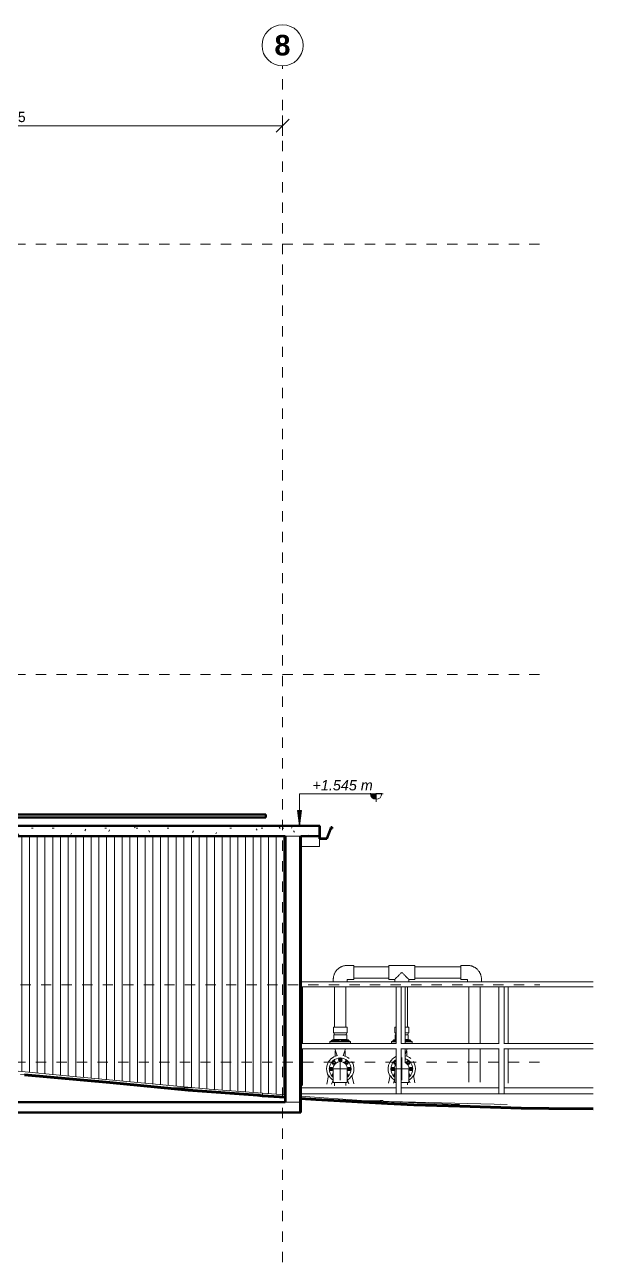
# Model space of a CAD drawing. Header units: metres. Extents: x 62 to 165, y -3 to 9.
# Drawn here: x 132.57 to 138.1, y -2.7 to 9.33 of the extents above; entities that cross this region are included whole.
import ezdxf

# ---------------------------------------------------------------- set-up
doc = ezdxf.new("R2010")
doc.units = ezdxf.units.M
doc.linetypes.add('Centro', pattern=[0.03175, 0.00635, -0.004763, 0.015875, -0.004763])
doc.linetypes.add('Grid Line', pattern=[0.022225, 0.0127, -0.003175, 0.003175, -0.003175])
for name, color, linetype, lineweight in [('A-ANNO-DIMS', 7, 'Continuous', 9), ('A-ANNO-DIMS-50', 7, 'Continuous', 9), ('A-FLOR', 7, 'Continuous', 18), ('A-FLOR-HRAL', 7, 'Continuous', 18), ('A-FLOR-LEVL', 7, 'Continuous', 9), ('A-FLOR-MCUT', 7, 'Continuous', 18), ('A-ROOF', 7, 'Continuous', 18), ('A-ROOF-MCUT', 7, 'Continuous', 50), ('A-ROOF-OTLN', 7, 'Continuous', 18), ('A-ROOF-PATT', 7, 'Continuous', 50), ('A-WALL', 7, 'Continuous', 18), ('A-WALL-PATT', 7, 'Continuous', 18), ('C-TOPO', 7, 'Continuous', 18), ('C-TOPO-MINR', 7, 'Continuous', 18), ('G-ANNO-DIMS', 7, 'Continuous', 9), ('M-EQPM', 7, 'Continuous', 18), ('P-PIPE', 7, 'Continuous', 18), ('P-PIPE-CNTR', 7, 'Continuous', 18), ('S-GRID', 7, 'Continuous', 9), ('S-GRID-IDEN', 7, 'Continuous', 9)]:
    doc.layers.add(name, color=color, linetype=linetype, lineweight=lineweight)
doc.styles.add('Arial_B_1', font='arialbd.ttf', dxfattribs={"height": 0.2})
doc.styles.add('Arial_I', font='ariali.ttf', dxfattribs={"height": 0.1})
doc.styles.add('Century Gothic_1', font='GOTHIC.TTF', dxfattribs={"height": 0.1})
doc.dimstyles.new('Century_Gotic__2_0__mm__2_decimales__OPACO', dxfattribs={"dimscale": 0.3048, "dimtxt": 0.104417, "dimasz": 0.410105, "dimexe": 0.328084, "dimexo": 0.0625, "dimgap": 0.019685, "dimtad": 1, "dimrnd": 0.01, "dimzin": 0, "dimdsep": 46, "dimtxsty": 'Century Gothic_1', "dimblk1": 'OBLIQUE', "dimblk2": 'OBLIQUE', "dimsah": 1, "dimcen": 0.09, "dimazin": 2, "dimtfac": 1, "dimtdec": 4, "dimtix": 1, "dimtmove": 0, "dimatfit": 3, "dimfxl": 0.328084, "dimfxlon": 1, "dimtvp": 1, "dimtolj": 1, "dimtzin": 0, "dimarcsym": 2})

# ---------------------------------------------------------------- blocks, each defined once
blk = doc.blocks.new('AB1_REVER_SITIO_ZZ_ZZ_MO_T_B_rvt-2-Corte 02')
at = {"layer": 'A-ROOF', "lineweight": 50}
for p, q in [((-67.791, 1.656), (-70.291, 1.656)), ((-70.291, 1.626), (-67.791, 1.626)), ((-67.791, 1.626), (-67.791, 1.656))]:
    blk.add_line(p, q, dxfattribs=at)
at = {"layer": 'C-TOPO'}
for p, q in [((-70.233, -0.835), (-69.697, -0.886)), ((-70.137, -0.875), (-70.179, -0.872)), ((-69.309, -0.95), (-70.137, -0.875)), ((-68.342, -1.014), (-69.697, -0.886)), ((-69.309, -0.95), (-68.548, -1.024)), ((-67.87, -1.073), (-68.548, -1.024)), ((-68.342, -1.014), (-67.823, -1.053)), ((-67.87, -1.073), (-67.823, -1.077)), ((-67.823, -1.053), (-67.823, -1.062)), ((-67.823, -1.062), (-67.823, -1.053)), ((-67.603, -1.069), (-67.823, -1.053)), ((-67.823, -1.076), (-67.823, -1.062)), ((-67.823, -1.076), (-67.823, -1.062)), ((-67.823, -1.076), (-67.823, -1.077)), ((-67.823, -1.076), (-67.823, -1.077)), ((-67.768, -1.08), (-67.823, -1.077)), ((-67.603, -1.092), (-67.768, -1.08)), ((-66.815, -1.128), (-67.453, -1.08)), ((-67.303, -1.113), (-67.453, -1.103)), ((-66.607, -1.153), (-67.303, -1.113)), ((-66.834, -1.126), (-66.651, -1.123)), ((-66.815, -1.128), (-65.906, -1.162)), ((-65.442, -1.161), (-66.718, -1.131)), ((-66.679, -1.124), (-66.651, -1.123)), ((-66.352, -1.166), (-66.607, -1.153)), ((-66.352, -1.166), (-65.905, -1.178)), ((-65.906, -1.162), (-65.946, -1.161)), ((-65.307, -1.197), (-65.905, -1.178)), ((-65.442, -1.161), (-65.506, -1.159)), ((-65.038, -1.201), (-65.307, -1.197)), ((-64.606, -1.204), (-65.038, -1.201))]:
    blk.add_line(p, q, dxfattribs=at)
at = {"layer": 'C-TOPO', "lineweight": 100}
for p, q in [((-70.137, -0.875), (-69.309, -0.95)), ((-69.309, -0.95), (-68.548, -1.024)), ((-68.548, -1.024), (-67.87, -1.073)), ((-67.87, -1.073), (-67.823, -1.077)), ((-67.823, -1.077), (-67.768, -1.08)), ((-67.768, -1.08), (-67.603, -1.092)), ((-67.453, -1.103), (-67.303, -1.113)), ((-67.303, -1.113), (-66.607, -1.153)), ((-66.607, -1.153), (-66.352, -1.166)), ((-66.352, -1.166), (-65.905, -1.178)), ((-65.905, -1.178), (-65.307, -1.197)), ((-65.307, -1.197), (-65.038, -1.201)), ((-65.038, -1.201), (-64.606, -1.204))]:
    blk.add_line(p, q, dxfattribs=at)
at = {"layer": 'C-TOPO-MINR', "flags": 128}
for points in [[(-68.794, -1), (-68.501, -1), (-68.494, -1)], [(-66.524, -1), (-66.713, -1), (-67.428, -1), (-67.453, -1)], [(-65.524, -1), (-66.092, -1), (-66.408, -1), (-66.474, -1)], [(-64.606, -1), (-65.15, -1), (-65.462, -1), (-65.474, -1)]]:
    blk.add_lwpolyline(points, dxfattribs=at)
blk = doc.blocks.new('Railing - 50mm  - Al-1541520-Corte 02')
at = {"layer": 'A-FLOR-HRAL'}
for p, q in [((-67.435, -0.57), (-67.435, -0.02)), ((-67.435, -0.977), (-67.435, -0.62))]:
    blk.add_line(p, q, dxfattribs=at)
blk = doc.blocks.new('Railing - 50mm  - Al-V133-Corte 02')
at = {"layer": 'A-FLOR-HRAL'}
for p, q in [((-66.435, -0.57), (-66.435, -0.02)), ((-66.435, -0.758), (-66.435, -0.62))]:
    blk.add_line(p, q, dxfattribs=at)
blk = doc.blocks.new('Railing - 50mm  - Al-V134-Corte 02')
at = {"layer": 'A-FLOR-HRAL'}
for p, q in [((-65.435, -0.57), (-65.435, -0.02)), ((-65.435, -0.954), (-65.435, -0.62))]:
    blk.add_line(p, q, dxfattribs=at)
blk = doc.blocks.new('Railing - 50mm  - Al-V135-Corte 02')
at = {"layer": 'A-FLOR-HRAL'}
for p, q in [((-65.524, -0.02), (-65.524, -0.571)), ((-65.524, -0.02), (-65.499, -0.02)), ((-65.499, -0.02), (-65.474, -0.02)), ((-65.474, -0.571), (-65.474, -0.02)), ((-65.524, -0.619), (-65.524, -1.059)), ((-65.474, -1.059), (-65.474, -0.619))]:
    blk.add_line(p, q, dxfattribs=at)
blk = doc.blocks.new('Railing - Railing-1510188-Corte 02')
at = {"layer": 'A-FLOR-HRAL'}
for p, q in [((-64.606, 0.03), (-67.453, 0.03)), ((-67.453, -0.02), (-66.522, -0.02)), ((-66.476, -0.02), (-65.522, -0.02)), ((-65.476, -0.02), (-64.606, -0.02)), ((-66.522, -0.57), (-67.453, -0.57)), ((-65.522, -0.57), (-66.476, -0.57)), ((-64.606, -0.57), (-65.476, -0.57)), ((-67.453, -0.62), (-66.522, -0.62)), ((-66.476, -0.62), (-65.522, -0.62)), ((-65.476, -0.62), (-64.606, -0.62))]:
    blk.add_line(p, q, dxfattribs=at)
for name, p in [('Railing - 50mm  - Al-1541520-Corte 02', (0, 0)), ('Railing - 50mm  - Al-V135-Corte 02', (-1, 0)), ('Railing - 50mm  - Al-V133-Corte 02', (0, 0)), ('Railing - 50mm  - Al-V135-Corte 02', (0, 0)), ('Railing - 50mm  - Al-V134-Corte 02', (0, 0))]:
    blk.add_blockref(name, p)
blk = doc.blocks.new('Bomba Centrifuga - Horizontal - Bomba Centrifuga - Horizontal -100 mm-1510486-Corte 02')
at = {"layer": 'M-EQPM', "color": 6, "true_color": 0xff00ff}
for p, q in [((-66.57, -0.55), (-66.57, -0.565)), ((-66.524, -0.55), (-66.57, -0.55)), ((-66.57, -0.565), (-66.524, -0.565)), ((-66.557, -0.54), (-66.548, -0.54)), ((-66.557, -0.54), (-66.557, -0.55)), ((-66.549, -0.535), (-66.549, -0.54)), ((-66.53, -0.535), (-66.549, -0.535)), ((-66.549, -0.565), (-66.549, -0.57)), ((-66.548, -0.54), (-66.53, -0.54)), ((-66.548, -0.55), (-66.548, -0.54)), ((-66.53, -0.54), (-66.53, -0.535)), ((-66.53, -0.54), (-66.524, -0.54)), ((-66.53, -0.55), (-66.53, -0.54)), ((-66.53, -0.57), (-66.53, -0.565)), ((-66.529, -0.535), (-66.529, -0.54)), ((-66.525, -0.535), (-66.529, -0.535)), ((-66.529, -0.565), (-66.529, -0.57)), ((-66.433, -0.535), (-66.435, -0.535)), ((-66.435, -0.54), (-66.434, -0.54)), ((-66.367, -0.55), (-66.435, -0.55)), ((-66.435, -0.565), (-66.367, -0.565)), ((-66.434, -0.54), (-66.425, -0.54)), ((-66.434, -0.55), (-66.434, -0.54)), ((-66.433, -0.54), (-66.433, -0.535)), ((-66.409, -0.535), (-66.433, -0.535)), ((-66.433, -0.57), (-66.433, -0.565)), ((-66.425, -0.55), (-66.425, -0.54)), ((-66.419, -0.535), (-66.419, -0.53)), ((-66.416, -0.54), (-66.407, -0.54)), ((-66.416, -0.54), (-66.416, -0.55)), ((-66.409, -0.54), (-66.409, -0.535)), ((-66.409, -0.57), (-66.409, -0.565)), ((-66.408, -0.535), (-66.408, -0.54)), ((-66.391, -0.535), (-66.408, -0.535)), ((-66.408, -0.565), (-66.408, -0.57)), ((-66.407, -0.54), (-66.389, -0.54)), ((-66.407, -0.55), (-66.407, -0.54)), ((-66.388, -0.535), (-66.391, -0.535)), ((-66.389, -0.54), (-66.381, -0.54)), ((-66.389, -0.55), (-66.389, -0.54)), ((-66.388, -0.54), (-66.388, -0.535)), ((-66.388, -0.57), (-66.388, -0.565)), ((-66.381, -0.55), (-66.381, -0.54)), ((-66.367, -0.565), (-66.367, -0.55)), ((-66.435, -0.676), (-66.417, -0.62)), ((-66.426, -0.645), (-66.419, -0.645)), ((-66.419, -0.694), (-66.419, -0.645)), ((-66.567, -0.802), (-66.575, -0.816)), ((-66.575, -0.816), (-66.566, -0.832)), ((-66.549, -0.802), (-66.567, -0.802)), ((-66.566, -0.832), (-66.549, -0.832)), ((-66.541, -0.739), (-66.549, -0.754)), ((-66.549, -0.754), (-66.54, -0.769)), ((-66.54, -0.817), (-66.549, -0.802)), ((-66.549, -0.832), (-66.54, -0.817)), ((-66.524, -0.739), (-66.541, -0.739)), ((-66.54, -0.769), (-66.524, -0.769)), ((-66.415, -0.739), (-66.423, -0.754)), ((-66.423, -0.754), (-66.414, -0.769)), ((-66.397, -0.739), (-66.415, -0.739)), ((-66.414, -0.769), (-66.397, -0.769)), ((-66.388, -0.754), (-66.397, -0.739)), ((-66.397, -0.769), (-66.388, -0.754)), ((-66.389, -0.802), (-66.397, -0.816)), ((-66.397, -0.816), (-66.388, -0.832)), ((-66.371, -0.802), (-66.389, -0.802)), ((-66.388, -0.832), (-66.371, -0.832)), ((-66.362, -0.817), (-66.371, -0.802)), ((-66.371, -0.832), (-66.362, -0.817)), ((-66.582, -0.879), (-66.598, -0.954)), ((-66.55, -0.954), (-66.539, -0.926)), ((-66.541, -0.865), (-66.549, -0.879)), ((-66.549, -0.879), (-66.54, -0.895)), ((-66.536, -0.865), (-66.541, -0.865)), ((-66.54, -0.895), (-66.536, -0.895)), ((-66.397, -0.865), (-66.401, -0.865)), ((-66.401, -0.895), (-66.397, -0.895)), ((-66.399, -0.926), (-66.387, -0.952)), ((-66.388, -0.88), (-66.397, -0.865)), ((-66.397, -0.895), (-66.388, -0.88)), ((-66.34, -0.951), (-66.355, -0.879))]:
    blk.add_line(p, q, dxfattribs=at)
for centre, radius, start, end in [((-66.469, -0.817), 0.133, 114.7774, 163.4606), ((-66.469, -0.817), 0.133, 49.0909, 75.3723), ((-66.469, -0.817), 0.106, 47.9087, 71.7666), ((-66.469, -0.817), 0.133, 163.6364, 180), ((-66.469, -0.817), 0.133, 180, 210.1306), ((-66.469, -0.817), 0.106, 135.6929, 178.7183), ((-66.469, -0.817), 0.106, 180.4452, 225.4493), ((-66.557, -0.817), 0.01, 360, 180), ((-66.557, -0.817), 0.01, 180, 360), ((-66.531, -0.754), 0.01, 45, 180), ((-66.531, -0.754), 0.01, 180, 315), ((-66.469, -0.817), 0.106, 121.8786, 132.0913), ((-66.469, -0.817), 0.0711, 142.7597, 180), ((-66.469, -0.817), 0.0711, 180, 194.1066), ((-66.469, -0.817), 0.0711, 360, 61.6856), ((-66.406, -0.754), 0.01, 0, 180), ((-66.406, -0.754), 0.01, 180, 360), ((-66.469, -0.817), 0.0711, 345.8213, 360), ((-66.469, -0.817), 0.106, 0.4452, 45.4493), ((-66.469, -0.817), 0.106, 314.5507, 359.5548), ((-66.38, -0.817), 0.01, 360, 180), ((-66.38, -0.817), 0.01, 180, 360), ((-66.469, -0.817), 0.133, 16.5394, 32.7273), ((-66.469, -0.817), 0.133, 329.8694, 0), ((-66.469, -0.817), 0.133, 0, 16.3636), ((-66.461, -0.81), 0.139, 209.8938, 218.58), ((-66.461, -0.81), 0.139, 219.7526, 236.2119), ((-66.531, -0.88), 0.01, 120, 180), ((-66.531, -0.88), 0.01, 180, 240), ((-66.469, -0.817), 0.106, 227.9087, 229.7598), ((-66.469, -0.817), 0.133, 237.4242, 238.8891), ((-66.406, -0.88), 0.01, 360, 60), ((-66.406, -0.88), 0.01, 300, 360), ((-66.469, -0.817), 0.106, 310.2402, 312.0913), ((-66.469, -0.817), 0.133, 301.1109, 302.5758), ((-66.476, -0.81), 0.139, 303.7881, 320.6521), ((-66.476, -0.81), 0.139, 320.6969, 330.1062)]:
    blk.add_arc(centre, radius, start, end, dxfattribs=at)
blk = doc.blocks.new('HDPE - Codo - Codo-1492027-Corte 02')
at = {"layer": 'P-PIPE', "color": 6, "true_color": 0xff00ff}
for p, q in [((-66.536, -0.886), (-66.536, -0.948)), ((-66.536, -0.948), (-66.525, -0.948)), ((-66.474, -0.948), (-66.469, -0.948)), ((-66.469, -0.948), (-66.401, -0.948)), ((-66.401, -0.948), (-66.401, -0.886))]:
    blk.add_line(p, q, dxfattribs=at)
at = {"layer": 'P-PIPE', "color": 6, "true_color": 0xff00ff, "flags": 128}
for points in [[(-66.536, -0.817), (-66.536, -0.821), (-66.536, -0.833), (-66.536, -0.851), (-66.536, -0.873), (-66.536, -0.886)], [(-66.401, -0.886), (-66.401, -0.862), (-66.401, -0.842), (-66.401, -0.826), (-66.401, -0.818), (-66.401, -0.817)]]:
    blk.add_lwpolyline(points, dxfattribs=at)
blk = doc.blocks.new('Bomba Centrifuga - Horizontal - Bomba Centrifuga - Horizontal -100 mm-V136-Corte 02')
at = {"layer": 'M-EQPM', "color": 6, "true_color": 0xff00ff}
for p, q in [((-67.168, -0.55), (-67.168, -0.565)), ((-66.966, -0.55), (-67.168, -0.55)), ((-67.168, -0.565), (-66.966, -0.565)), ((-67.155, -0.54), (-67.146, -0.54)), ((-67.155, -0.54), (-67.155, -0.55)), ((-67.147, -0.535), (-67.147, -0.54)), ((-67.128, -0.535), (-67.147, -0.535)), ((-67.147, -0.565), (-67.147, -0.57)), ((-67.146, -0.54), (-67.129, -0.54)), ((-67.146, -0.55), (-67.146, -0.54)), ((-67.129, -0.54), (-67.12, -0.54)), ((-67.129, -0.55), (-67.129, -0.54)), ((-67.128, -0.54), (-67.128, -0.535)), ((-67.128, -0.57), (-67.128, -0.565)), ((-67.127, -0.535), (-67.127, -0.54)), ((-67.102, -0.535), (-67.127, -0.535)), ((-67.127, -0.565), (-67.127, -0.57)), ((-67.12, -0.55), (-67.12, -0.54)), ((-67.117, -0.53), (-67.117, -0.535)), ((-67.109, -0.54), (-67.095, -0.54)), ((-67.109, -0.55), (-67.109, -0.54)), ((-67.102, -0.535), (-67.102, -0.54)), ((-67.085, -0.535), (-67.102, -0.535)), ((-67.102, -0.565), (-67.102, -0.57)), ((-67.095, -0.54), (-67.079, -0.54)), ((-67.095, -0.55), (-67.095, -0.54)), ((-67.083, -0.535), (-67.085, -0.535)), ((-67.083, -0.54), (-67.083, -0.535)), ((-67.051, -0.535), (-67.083, -0.535)), ((-67.083, -0.57), (-67.083, -0.565)), ((-67.079, -0.54), (-67.076, -0.54)), ((-67.079, -0.55), (-67.079, -0.54)), ((-67.076, -0.54), (-67.076, -0.55)), ((-67.059, -0.54), (-67.05, -0.54)), ((-67.059, -0.54), (-67.059, -0.55)), ((-67.051, -0.535), (-67.051, -0.54)), ((-67.032, -0.535), (-67.051, -0.535)), ((-67.051, -0.565), (-67.051, -0.57)), ((-67.05, -0.54), (-67.033, -0.54)), ((-67.05, -0.55), (-67.05, -0.54)), ((-67.033, -0.54), (-67.024, -0.54)), ((-67.033, -0.55), (-67.033, -0.54)), ((-67.032, -0.54), (-67.032, -0.535)), ((-67.032, -0.57), (-67.032, -0.565)), ((-67.007, -0.535), (-67.031, -0.535)), ((-67.024, -0.55), (-67.024, -0.54)), ((-67.017, -0.535), (-67.017, -0.53)), ((-67.014, -0.54), (-67.005, -0.54)), ((-67.014, -0.54), (-67.014, -0.55)), ((-67.007, -0.54), (-67.007, -0.535)), ((-67.007, -0.57), (-67.007, -0.565)), ((-67.006, -0.535), (-67.006, -0.54)), ((-66.987, -0.535), (-67.006, -0.535)), ((-67.006, -0.565), (-67.006, -0.57)), ((-67.005, -0.54), (-66.988, -0.54)), ((-67.005, -0.55), (-67.005, -0.54)), ((-66.988, -0.54), (-66.979, -0.54)), ((-66.988, -0.55), (-66.988, -0.54)), ((-66.987, -0.54), (-66.987, -0.535)), ((-66.987, -0.57), (-66.987, -0.565)), ((-66.979, -0.55), (-66.979, -0.54)), ((-66.966, -0.565), (-66.966, -0.55)), ((-67.119, -0.62), (-67.096, -0.689)), ((-67.116, -0.645), (-67.109, -0.645)), ((-67.116, -0.694), (-67.116, -0.645)), ((-67.076, -0.713), (-67.085, -0.728)), ((-67.058, -0.713), (-67.076, -0.713)), ((-67.049, -0.728), (-67.058, -0.713)), ((-67.038, -0.689), (-67.015, -0.62)), ((-67.025, -0.645), (-67.018, -0.645)), ((-67.018, -0.694), (-67.018, -0.645)), ((-67.165, -0.802), (-67.174, -0.816)), ((-67.174, -0.816), (-67.165, -0.832)), ((-67.147, -0.802), (-67.165, -0.802)), ((-67.165, -0.832), (-67.147, -0.832)), ((-67.139, -0.739), (-67.148, -0.754)), ((-67.148, -0.754), (-67.139, -0.769)), ((-67.138, -0.817), (-67.147, -0.802)), ((-67.147, -0.832), (-67.138, -0.817)), ((-67.121, -0.739), (-67.139, -0.739)), ((-67.139, -0.769), (-67.121, -0.769)), ((-67.112, -0.754), (-67.121, -0.739)), ((-67.121, -0.769), (-67.112, -0.754)), ((-67.085, -0.728), (-67.076, -0.743)), ((-67.076, -0.743), (-67.058, -0.743)), ((-67.058, -0.743), (-67.049, -0.728)), ((-67.013, -0.739), (-67.022, -0.754)), ((-67.022, -0.754), (-67.013, -0.769)), ((-66.995, -0.739), (-67.013, -0.739)), ((-67.013, -0.769), (-66.995, -0.769)), ((-66.987, -0.802), (-66.996, -0.816)), ((-66.996, -0.816), (-66.987, -0.832)), ((-66.987, -0.754), (-66.995, -0.739)), ((-66.995, -0.769), (-66.987, -0.754)), ((-66.969, -0.802), (-66.987, -0.802)), ((-66.987, -0.832), (-66.969, -0.832)), ((-66.961, -0.817), (-66.969, -0.802)), ((-66.969, -0.832), (-66.961, -0.817)), ((-67.18, -0.879), (-67.199, -0.964)), ((-67.153, -0.964), (-67.137, -0.926)), ((-67.139, -0.865), (-67.148, -0.879)), ((-67.148, -0.879), (-67.139, -0.895)), ((-67.135, -0.865), (-67.139, -0.865)), ((-67.139, -0.895), (-67.135, -0.895)), ((-66.995, -0.865), (-66.999, -0.865)), ((-66.999, -0.895), (-66.995, -0.895)), ((-66.997, -0.926), (-66.982, -0.961)), ((-66.987, -0.88), (-66.995, -0.865)), ((-66.995, -0.895), (-66.987, -0.88)), ((-66.936, -0.96), (-66.954, -0.879))]:
    blk.add_line(p, q, dxfattribs=at)
for centre, radius, start, end in [((-67.067, -0.817), 0.133, 102.2425, 163.4606), ((-67.067, -0.817), 0.106, 47.9087, 132.0913), ((-67.067, -0.728), 0.01, 360, 180), ((-67.067, -0.817), 0.133, 49.0909, 77.7575), ((-67.067, -0.817), 0.133, 163.6364, 180), ((-67.067, -0.817), 0.133, 180, 210.1306), ((-67.067, -0.817), 0.106, 135.6929, 178.8847), ((-67.067, -0.817), 0.106, 180.4452, 225.4493), ((-67.156, -0.817), 0.01, 360, 180), ((-67.156, -0.817), 0.01, 180, 360), ((-67.13, -0.754), 0.01, 0, 180), ((-67.13, -0.754), 0.01, 180, 360), ((-67.067, -0.817), 0.0711, 360, 180), ((-67.067, -0.817), 0.0711, 180, 194.1066), ((-67.067, -0.728), 0.01, 180, 360), ((-67.004, -0.754), 0.01, 0, 180), ((-67.004, -0.754), 0.01, 180, 360), ((-67.067, -0.817), 0.0711, 345.8213, 360), ((-67.067, -0.817), 0.106, 0.4452, 45.4493), ((-67.067, -0.817), 0.106, 314.5507, 359.5548), ((-66.978, -0.817), 0.01, 360, 180), ((-66.978, -0.817), 0.01, 180, 360), ((-67.067, -0.817), 0.133, 16.5394, 32.7273), ((-67.067, -0.817), 0.133, 329.8694, 0), ((-67.067, -0.817), 0.133, 0, 16.3636), ((-67.059, -0.81), 0.139, 209.8938, 218.58), ((-67.059, -0.81), 0.139, 219.7526, 236.2119), ((-67.13, -0.88), 0.01, 120, 180), ((-67.13, -0.88), 0.01, 180, 240), ((-67.067, -0.817), 0.106, 227.9087, 229.7598), ((-67.067, -0.817), 0.133, 237.4242, 238.8891), ((-67.004, -0.88), 0.01, 360, 60), ((-67.004, -0.88), 0.01, 300, 360), ((-67.067, -0.817), 0.106, 310.2402, 312.0913), ((-67.067, -0.817), 0.133, 301.1109, 302.5758), ((-67.075, -0.81), 0.139, 303.7881, 320.6521), ((-67.075, -0.81), 0.139, 320.6969, 330.1062)]:
    blk.add_arc(centre, radius, start, end, dxfattribs=at)
blk = doc.blocks.new('HDPE - Codo - Codo-V137-Corte 02')
at = {"layer": 'P-PIPE', "color": 6, "true_color": 0xff00ff}
for p, q in [((-67.135, -0.886), (-67.135, -0.948)), ((-67.135, -0.948), (-67.067, -0.948)), ((-67.067, -0.948), (-66.999, -0.948)), ((-66.999, -0.948), (-66.999, -0.886))]:
    blk.add_line(p, q, dxfattribs=at)
at = {"layer": 'P-PIPE', "color": 6, "true_color": 0xff00ff, "flags": 128}
for points in [[(-67.135, -0.817), (-67.135, -0.821), (-67.135, -0.833), (-67.135, -0.851), (-67.135, -0.873), (-67.135, -0.886)], [(-66.999, -0.886), (-66.999, -0.862), (-66.999, -0.842), (-66.999, -0.826), (-66.999, -0.818), (-66.999, -0.817)]]:
    blk.add_lwpolyline(points, dxfattribs=at)
blk = doc.blocks.new('Plastico - Reducción - PL - Reducción-1510581-Corte 02')
at = {"layer": 'P-PIPE', "color": 6, "true_color": 0xff00ff}
for p, q in [((-66.536, -0.412), (-66.536, -0.467)), ((-66.524, -0.412), (-66.536, -0.412)), ((-66.536, -0.467), (-66.524, -0.467)), ((-66.53, -0.467), (-66.526, -0.485)), ((-66.401, -0.412), (-66.435, -0.412)), ((-66.435, -0.467), (-66.401, -0.467)), ((-66.411, -0.485), (-66.407, -0.467)), ((-66.401, -0.467), (-66.401, -0.412)), ((-66.532, -0.485), (-66.532, -0.53)), ((-66.524, -0.485), (-66.532, -0.485)), ((-66.532, -0.53), (-66.524, -0.53)), ((-66.405, -0.485), (-66.435, -0.485)), ((-66.435, -0.53), (-66.405, -0.53)), ((-66.405, -0.53), (-66.405, -0.485))]:
    blk.add_line(p, q, dxfattribs=at)
blk = doc.blocks.new('HDPE - Codo - Codo-V138-Corte 02')
at = {"layer": 'P-PIPE', "color": 6, "true_color": 0xff00ff}
for p, q in [((-65.83, 0.19), (-65.893, 0.19)), ((-65.893, 0.19), (-65.893, 0.054)), ((-65.893, 0.054), (-65.83, 0.054)), ((-65.829, 0.054), (-65.829, 0.03)), ((-65.693, 0.03), (-65.693, 0.054))]:
    blk.add_line(p, q, dxfattribs=at)
at = {"layer": 'P-PIPE', "color": 6, "true_color": 0xff00ff, "flags": 128}
for points in [[(-65.693, 0.054), (-65.694, 0.059), (-65.694, 0.065), (-65.694, 0.07), (-65.695, 0.075), (-65.696, 0.081), (-65.697, 0.086), (-65.699, 0.091), (-65.7, 0.097), (-65.702, 0.102), (-65.704, 0.107), (-65.706, 0.112), (-65.709, 0.117), (-65.712, 0.121), (-65.714, 0.126), (-65.717, 0.131), (-65.721, 0.135), (-65.724, 0.14), (-65.727, 0.144), (-65.731, 0.148), (-65.735, 0.152), (-65.739, 0.155), (-65.743, 0.159), (-65.747, 0.162), (-65.752, 0.166), (-65.756, 0.169), (-65.761, 0.171), (-65.766, 0.174), (-65.771, 0.177), (-65.776, 0.179), (-65.781, 0.181), (-65.786, 0.183), (-65.791, 0.184), (-65.796, 0.186), (-65.801, 0.187), (-65.807, 0.188), (-65.812, 0.189), (-65.818, 0.19), (-65.823, 0.19), (-65.829, 0.19), (-65.83, 0.19)], [(-65.83, 0.054), (-65.83, 0.054), (-65.83, 0.054), (-65.83, 0.054), (-65.83, 0.054), (-65.83, 0.054), (-65.83, 0.054), (-65.83, 0.054), (-65.83, 0.054), (-65.83, 0.054), (-65.83, 0.054), (-65.83, 0.054), (-65.83, 0.054), (-65.83, 0.054), (-65.83, 0.054), (-65.83, 0.054), (-65.83, 0.054), (-65.83, 0.054), (-65.83, 0.054), (-65.83, 0.054), (-65.829, 0.054), (-65.829, 0.054), (-65.829, 0.054), (-65.829, 0.054), (-65.829, 0.054), (-65.829, 0.054), (-65.829, 0.054), (-65.829, 0.054), (-65.829, 0.054), (-65.829, 0.054), (-65.829, 0.054), (-65.829, 0.054), (-65.829, 0.054), (-65.829, 0.054), (-65.829, 0.054), (-65.829, 0.054), (-65.829, 0.054), (-65.829, 0.054), (-65.829, 0.054), (-65.829, 0.054), (-65.829, 0.054)]]:
    blk.add_lwpolyline(points, dxfattribs=at)
blk = doc.blocks.new('Plastico - Reducción - PL - Reducción-V139-Corte 02')
at = {"layer": 'P-PIPE', "color": 6, "true_color": 0xff00ff}
for p, q in [((-67.134, -0.412), (-67.134, -0.467)), ((-67, -0.412), (-67.134, -0.412)), ((-67.134, -0.467), (-67, -0.467)), ((-67.129, -0.467), (-67.124, -0.485)), ((-67.01, -0.485), (-67.005, -0.467)), ((-67, -0.467), (-67, -0.412)), ((-67.131, -0.485), (-67.131, -0.53)), ((-67.067, -0.485), (-67.131, -0.485)), ((-67.131, -0.53), (-67.067, -0.53)), ((-67.003, -0.485), (-67.067, -0.485)), ((-67.067, -0.53), (-67.003, -0.53)), ((-67.003, -0.53), (-67.003, -0.485))]:
    blk.add_line(p, q, dxfattribs=at)
blk = doc.blocks.new('HDPE - Tee - Tee-1510658-Corte 02')
at = {"layer": 'P-PIPE', "color": 6, "true_color": 0xff00ff}
for p, q in [((-66.341, 0.19), (-66.596, 0.19)), ((-66.596, 0.19), (-66.596, 0.054)), ((-66.341, 0.054), (-66.341, 0.19)), ((-66.596, 0.054), (-66.537, 0.054)), ((-66.537, 0.054), (-66.537, 0.03)), ((-66.4, 0.054), (-66.341, 0.054)), ((-66.4, 0.03), (-66.4, 0.054))]:
    blk.add_line(p, q, dxfattribs=at)
for points, knots in [([(-66.537, 0.054), (-66.537, 0.054), (-66.536, 0.055), (-66.534, 0.057), (-66.532, 0.059), (-66.529, 0.061), (-66.527, 0.064), (-66.523, 0.067), (-66.52, 0.071), (-66.516, 0.074), (-66.511, 0.08), (-66.504, 0.086), (-66.496, 0.095), (-66.487, 0.104), (-66.478, 0.113), (-66.472, 0.119), (-66.469, 0.122)], [0, 0, 0, 0, 0.1, 0.15, 0.2, 0.25, 0.3, 0.35, 0.4, 0.45, 0.5, 0.6, 0.7, 0.8, 0.9, 1, 1, 1, 1]), ([(-66.469, 0.122), (-66.465, 0.119), (-66.459, 0.113), (-66.45, 0.104), (-66.441, 0.095), (-66.433, 0.086), (-66.426, 0.08), (-66.421, 0.074), (-66.417, 0.071), (-66.414, 0.067), (-66.41, 0.064), (-66.408, 0.061), (-66.405, 0.059), (-66.403, 0.057), (-66.401, 0.055), (-66.401, 0.054), (-66.4, 0.054)], [0, 0, 0, 0, 0.1, 0.2, 0.3, 0.4, 0.5, 0.55, 0.6, 0.65, 0.7, 0.75, 0.8, 0.85, 0.9, 1, 1, 1, 1])]:
    blk.add_open_spline(points, degree=3, knots=knots, dxfattribs=at)
blk = doc.blocks.new('HDPE - Codo - Codo-V140-Corte 02')
at = {"layer": 'P-PIPE', "color": 6, "true_color": 0xff00ff}
for p, q in [((-66.936, 0.19), (-66.998, 0.19)), ((-66.936, 0.054), (-66.936, 0.19)), ((-67.135, 0.054), (-67.135, 0.03)), ((-66.999, 0.03), (-66.999, 0.054)), ((-66.998, 0.054), (-66.936, 0.054))]:
    blk.add_line(p, q, dxfattribs=at)
at = {"layer": 'P-PIPE', "color": 6, "true_color": 0xff00ff, "flags": 128}
for points in [[(-66.998, 0.19), (-67.004, 0.19), (-67.009, 0.19), (-67.015, 0.189), (-67.02, 0.188), (-67.025, 0.187), (-67.031, 0.186), (-67.036, 0.185), (-67.041, 0.183), (-67.046, 0.181), (-67.051, 0.179), (-67.056, 0.177), (-67.061, 0.175), (-67.066, 0.172), (-67.071, 0.169), (-67.075, 0.166), (-67.08, 0.163), (-67.084, 0.16), (-67.088, 0.156), (-67.092, 0.153), (-67.096, 0.149), (-67.1, 0.145), (-67.104, 0.141), (-67.107, 0.136), (-67.11, 0.132), (-67.113, 0.127), (-67.116, 0.123), (-67.119, 0.118), (-67.121, 0.113), (-67.123, 0.108), (-67.126, 0.103), (-67.127, 0.098), (-67.129, 0.093), (-67.131, 0.088), (-67.132, 0.082), (-67.133, 0.077), (-67.134, 0.071), (-67.134, 0.066), (-67.135, 0.061), (-67.135, 0.055), (-67.135, 0.054)], [(-66.999, 0.054), (-66.999, 0.054), (-66.999, 0.054), (-66.999, 0.054), (-66.999, 0.054), (-66.999, 0.054), (-66.999, 0.054), (-66.999, 0.054), (-66.999, 0.054), (-66.999, 0.054), (-66.999, 0.054), (-66.999, 0.054), (-66.999, 0.054), (-66.999, 0.054), (-66.999, 0.054), (-66.999, 0.054), (-66.999, 0.054), (-66.999, 0.054), (-66.999, 0.054), (-66.999, 0.054), (-66.999, 0.054), (-66.999, 0.054), (-66.999, 0.054), (-66.999, 0.054), (-66.999, 0.054), (-66.999, 0.054), (-66.999, 0.054), (-66.999, 0.054), (-66.999, 0.054), (-66.999, 0.054), (-66.999, 0.054), (-66.999, 0.054), (-66.998, 0.054), (-66.998, 0.054), (-66.998, 0.054), (-66.998, 0.054), (-66.998, 0.054), (-66.998, 0.054), (-66.998, 0.054), (-66.998, 0.054), (-66.998, 0.054)]]:
    blk.add_lwpolyline(points, dxfattribs=at)
blk = doc.blocks.new('Grid - RLA-Grid Head - Circle 2-1378464-Corte 02')
at = {"layer": 'S-GRID-IDEN', "color": 253, "true_color": 0xaaaaaa}
blk.add_circle((-95.452, 9.133), 0.2, dxfattribs=at)
blk = doc.blocks.new('DIMBLOCK49-Corte 02')
at = {"layer": 'A-ANNO-DIMS-50', "color": 251, "true_color": 0x5a5a5a}
for p, q in [((129.83, 8.352), (129.83, 8.452)), ((135.078, 8.352), (135.078, 8.452)), ((129.83, 8.352), (135.078, 8.352)), ((129.83, 8.352), (129.83, 8.252)), ((135.078, 8.352), (135.078, 8.252))]:
    blk.add_line(p, q, dxfattribs=at)
at = {"layer": 'A-ANNO-DIMS-50', "color": 251, "lineweight": 15, "true_color": 0x5a5a5a}
for p, q in [((129.83, 8.352), (129.767, 8.29)), ((129.83, 8.352), (129.892, 8.415)), ((135.078, 8.352), (135.016, 8.29)), ((135.078, 8.352), (135.141, 8.415))]:
    blk.add_line(p, q, dxfattribs=at)
at = {"layer": 'A-ANNO-DIMS-50', "color": 0, "insert": (132.318, 8.487), "char_height": 0.1, "width": 0.32618, "attachment_point": 1, "line_spacing_factor": 0.984502, "style": 'Century Gothic_1'}
blk.add_mtext('5.25', dxfattribs=at)
blk = doc.blocks.new('_Oblique')
at = {"color": 0, "linetype": 'ByBlock', "lineweight": -2}
blk.add_line((-0.5, -0.5), (0.5, 0.5), dxfattribs=at)
blk = doc.blocks.new('Spot Elevations - Simbolo Cota Elevación-1114047-Corte 02')
at = {"layer": 'G-ANNO-DIMS'}
h = blk.add_hatch(color=256, dxfattribs=at)
edge = h.paths.add_edge_path()
edge.add_line((-86.401, 7.869), (-86.456, 7.869))
edge.add_arc((-86.401, 7.869), 0.055, 90, 180, ccw=False)
edge.add_line((-86.401, 7.924), (-86.401, 7.869))
h = blk.add_hatch(color=256, dxfattribs=at)
edge = h.paths.add_edge_path()
edge.add_line((-86.401, 7.869), (-86.346, 7.869))
edge.add_arc((-86.401, 7.869), 0.055, -90, 0, ccw=False)
edge.add_line((-86.401, 7.814), (-86.401, 7.869))
for p, q in [((-86.401, 7.79), (-86.401, 7.944)), ((-86.472, 7.869), (-86.018, 7.869))]:
    blk.add_line(p, q, dxfattribs=at)
blk.add_circle((-86.401, 7.869), 0.055, dxfattribs=at)
for start, end in [(90, 180), (270, 0)]:
    blk.add_arc((-86.401, 7.869), 0.055, start, end, dxfattribs=at)

msp = doc.modelspace()

# ---------------------------------------------------------------- hatches: boundary and pattern name
at = {"layer": 'A-ROOF-PATT', "lineweight": 18}
h = msp.add_hatch(dxfattribs=at)
h.set_pattern_fill('FP_9', color=256, style=0, pattern_type=2)
h.set_pattern_definition([(0, (121.96645, 3.148), (0.4064, 0.1016), [0.01676, -0.28804, 0.01676, -0.28804, -1.626]), (0, (121.96645, 3.148), (0.4064, 0.1016), [-0.6096, 0.01676, -0.59284, 0.01676, -0.28804, -0.7112]), (0, (121.96645, 3.148), (0.4064, 0.1016), [-1.524, 0.01676, -0.18644, 0.01676, -0.49124]), (120, (122.11945, 3.198), (-0.2911882, 0.3011527), [0.01676, -0.28804, 0.01676, -0.28804, -1.626]), (120, (122.11945, 3.198), (-0.2911882, 0.3011527), [-0.6096, 0.01676, -0.59284, 0.01676, -0.28804, -0.7112]), (120, (122.11945, 3.198), (-0.2911882, 0.3011527), [-1.524, 0.01676, -0.18644, 0.01676, -0.49124]), (240, (122.17045, 3.402), (-0.1152118, -0.4027527), [0.01676, -0.28804, 0.01676, -0.28804, -1.626]), (240, (122.17045, 3.402), (-0.1152118, -0.4027527), [-0.6096, 0.01676, -0.59284, 0.01676, -0.28804, -0.7112]), (240, (122.17045, 3.402), (-0.1152118, -0.4027527), [-1.524, 0.01676, -0.18644, 0.01676, -0.49124])])
h.paths.add_polyline_path([(135.436, 1.445), (135.436, 1.545), (132.303, 1.545), (132.303, 1.445), (135.254, 1.445)])
at = {"layer": 'A-WALL-PATT', "true_color": 0x787878}
h = msp.add_hatch(dxfattribs=at)
h.set_pattern_fill('FP_10', color=8, style=0, pattern_type=2)
h.set_pattern_definition([(90, (121.96645, 3.148), (-0.075, 5e-18), [])])
h.paths.add_polyline_path([(132.409, -0.849), (132.409, -1), (132.474, -1), (132.474, -0.849)])
h.paths.add_polyline_path([(135.104, -1.069), (135.104, 1.445), (132.334, 1.445), (132.334, 1.411), (132.453, 1.411), (132.453, 1.336), (132.334, 1.336), (132.334, -0.55), (132.409, -0.55), (132.409, -0.7), (132.334, -0.7), (132.334, -0.75), (132.409, -0.75), (132.409, -0.849), (132.474, -0.849), (132.474, -0.835), (134.364, -1.014), (135.076, -1.067)])
at = {"layer": 'G-ANNO-DIMS'}
msp.add_hatch(color=256, dxfattribs=at).paths.add_polyline_path([(135.242, 1.545), (135.262, 1.695), (135.222, 1.695)])

# ---------------------------------------------------------------- linework, layer by layer
at = {"layer": 'A-FLOR', "lineweight": 50}
for p, q in [((135.104, -1.14), (132.299, -1.14)), ((132.299, -1.24), (135.244, -1.24))]:
    msp.add_line(p, q, dxfattribs=at)
at = {"layer": 'A-FLOR-LEVL', "color": 9, "linetype": 'Centro', "true_color": 0xc0c0c0}
for p, q in [((105.278, 7.2), (137.58, 7.2)), ((105.278, 3.017), (137.58, 3.017)), ((105.328, 0), (137.58, 0)), ((105.278, -0.75), (137.58, -0.75))]:
    msp.add_line(p, q, dxfattribs=at)
at = {"layer": 'A-FLOR-MCUT'}
msp.add_line((135.244, -1.24), (135.244, -1.14), dxfattribs=at)
at = {"layer": 'A-ROOF', "lineweight": 50}
for p, q in [((135.436, 1.545), (132.303, 1.545)), ((132.303, 1.445), (135.104, 1.445)), ((135.254, 1.445), (135.436, 1.445))]:
    msp.add_line(p, q, dxfattribs=at)
at = {"layer": 'A-ROOF-MCUT'}
for p, q in [((135.439, 1.545), (135.436, 1.545)), ((135.436, 1.545), (135.436, 1.42)), ((135.439, 1.423), (135.439, 1.545)), ((135.546, 1.523), (135.507, 1.423)), ((135.51, 1.42), (135.548, 1.52)), ((135.557, 1.523), (135.546, 1.523)), ((135.561, 1.532), (135.548, 1.532)), ((135.548, 1.532), (135.548, 1.529)), ((135.548, 1.529), (135.557, 1.529)), ((135.548, 1.52), (135.561, 1.52)), ((135.557, 1.529), (135.557, 1.523)), ((135.561, 1.52), (135.561, 1.532)), ((135.436, 1.42), (135.51, 1.42)), ((135.507, 1.423), (135.439, 1.423))]:
    msp.add_line(p, q, dxfattribs=at)
at = {"layer": 'A-ROOF-OTLN'}
for p in [(135.254, 1.345), (135.436, 1.42)]:
    msp.add_line(p, (135.436, 1.345), dxfattribs=at)
at = {"layer": 'A-WALL', "lineweight": 50}
for p, q in [((135.104, 1.445), (135.104, -1.14)), ((135.254, -1.24), (135.254, 1.445)), ((135.244, -1.24), (135.254, -1.24))]:
    msp.add_line(p, q, dxfattribs=at)
at = {"layer": 'A-WALL'}
for p, q in [((135.254, 1.445), (135.104, 1.445)), ((135.114, 1.445), (135.114, -1.14)), ((135.244, 1.445), (135.244, -1.14)), ((138.1, -1.059), (135.254, -1.059)), ((135.104, -1.14), (135.244, -1.14))]:
    msp.add_line(p, q, dxfattribs=at)
at = {"layer": 'G-ANNO-DIMS'}
for p, q in [((135.242, 1.858), (135.986, 1.858)), ((135.242, 1.545), (135.242, 1.858)), ((135.262, 1.695), (135.222, 1.695)), ((135.222, 1.695), (135.242, 1.545)), ((135.242, 1.545), (135.262, 1.695))]:
    msp.add_line(p, q, dxfattribs=at)
at = {"layer": 'P-PIPE', "color": 6, "true_color": 0xff00ff}
for p, q in [((136.11, 0.177), (135.771, 0.177)), ((136.814, 0.177), (136.366, 0.177)), ((135.771, 0.067), (136.11, 0.067)), ((136.366, 0.067), (136.814, 0.067)), ((135.584, -0.02), (135.584, -0.412)), ((135.694, -0.412), (135.694, -0.02)), ((136.293, -0.412), (136.293, -0.02)), ((136.89, -0.02), (136.89, -0.57)), ((137, -0.57), (137, -0.02)), ((136.89, -0.62), (136.89, -0.945)), ((137, -0.944), (137, -0.62)), ((135.584, -0.948), (135.584, -0.98)), ((135.694, -0.978), (135.694, -0.948)), ((136.293, -0.97), (136.293, -0.948))]:
    msp.add_line(p, q, dxfattribs=at)
at = {"layer": 'P-PIPE-CNTR', "color": 6, "true_color": 0xff00ff}
for p, q in [((135.639, -0.927), (135.639, -0.707)), ((136.238, -0.927), (136.238, -0.707)), ((135.529, -0.817), (135.749, -0.817)), ((136.128, -0.817), (136.348, -0.817))]:
    msp.add_line(p, q, dxfattribs=at)
at = {"layer": 'S-GRID', "color": 253, "linetype": 'Grid Line', "true_color": 0xaaaaaa}
msp.add_line((135.078, -2.696), (135.078, 8.933), dxfattribs=at)

# ---------------------------------------------------------------- block references
at = {"lineweight": 5}
msp.add_blockref('AB1_REVER_SITIO_ZZ_ZZ_MO_T_B_rvt-2-Corte 02', (202.706, 0), dxfattribs=at)
at = {"layer": 'A-FLOR-HRAL'}
msp.add_blockref('Railing - Railing-1510188-Corte 02', (202.706, 0), dxfattribs=at)
at = {"layer": 'G-ANNO-DIMS', "extrusion": (0, 0, -1)}
msp.add_blockref('Spot Elevations - Simbolo Cota Elevación-1114047-Corte 02', (-49.586, -6.01), dxfattribs=at)
at = {"layer": 'M-EQPM', "color": 6, "true_color": 0xff00ff}
for name in ['Bomba Centrifuga - Horizontal - Bomba Centrifuga - Horizontal -100 mm-V136-Corte 02', 'Bomba Centrifuga - Horizontal - Bomba Centrifuga - Horizontal -100 mm-1510486-Corte 02']:
    msp.add_blockref(name, (202.706, 0), dxfattribs=at)
at = {"layer": 'P-PIPE', "color": 6, "true_color": 0xff00ff}
for name in ['HDPE - Codo - Codo-V140-Corte 02', 'HDPE - Tee - Tee-1510658-Corte 02', 'HDPE - Codo - Codo-V138-Corte 02', 'Plastico - Reducción - PL - Reducción-V139-Corte 02', 'Plastico - Reducción - PL - Reducción-1510581-Corte 02', 'HDPE - Codo - Codo-V137-Corte 02', 'HDPE - Codo - Codo-1492027-Corte 02']:
    msp.add_blockref(name, (202.706, 0), dxfattribs=at)
at = {"layer": 'S-GRID-IDEN', "color": 253, "true_color": 0xaaaaaa}
msp.add_blockref('Grid - RLA-Grid Head - Circle 2-1378464-Corte 02', (230.53, 0), dxfattribs=at)

# ---------------------------------------------------------------- texts
at = {"layer": 'S-GRID-IDEN', "color": 253, "true_color": 0xaaaaaa, "insert": (134.999, 9.235), "char_height": 0.2, "width": 0.1884, "attachment_point": 1, "style": 'Arial_B_1'}
msp.add_mtext('\\fArial|b1|i0|c0|p34|;8', dxfattribs=at)

# ---------------------------------------------------------------- dimensions: what is measured, and where the dimension line sits
at = {"layer": 'A-ANNO-DIMS', "color": 251, "true_color": 0x5a5a5a}
dim = msp.add_linear_dim(base=(135.078, 8.352), p1=(129.83, 8.452), p2=(135.078, 8.452), dimstyle='Century_Gotic__2_0__mm__2_decimales__OPACO', override={"dimpost": '<>', "dimfxl": 5.248693}, dxfattribs=at)
dim.commit()
dim.dimension.update_dxf_attribs({"geometry": 'DIMBLOCK49-Corte 02', "text_midpoint": (132.454, 8.411)})

# ---------------------------------------------------------------- next in the draw order: texts
at = {"layer": 'G-ANNO-DIMS', "insert": (135.369, 1.991), "char_height": 0.1, "width": 0.7015, "attachment_point": 1, "line_spacing_factor": 0.941778, "style": 'Arial_I', "bg_fill": 3, "box_fill_scale": 1.25, "bg_fill_color": 256, "bg_fill_true_color": 13158600, "bg_fill_transparency": 0}
msp.add_mtext('+1.545 m', dxfattribs=at)

doc.saveas('drawing.dxf')
